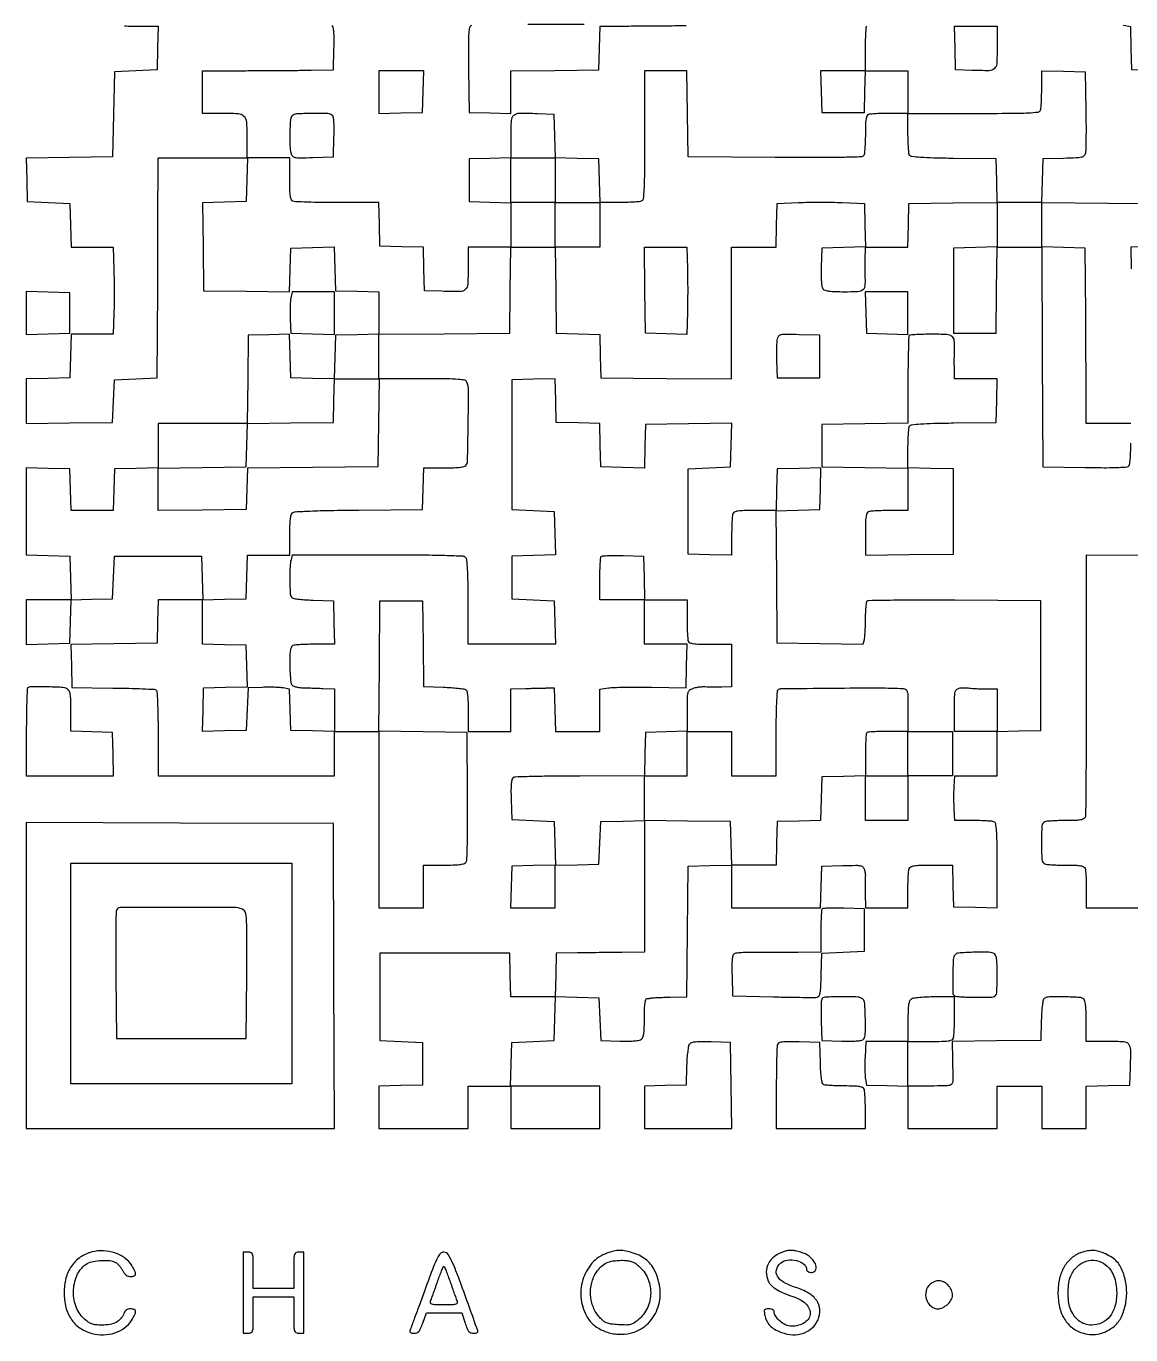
# Model space of a CAD drawing. Extents: x 179 to 1071, y 112 to 1107.
# Drawn here: x 179 to 724, y 112 to 758 of the extents above; entities that cross this region are included whole.
import ezdxf

# ---------------------------------------------------------------- set-up
doc = ezdxf.new("R2010")
doc.units = 0

msp = doc.modelspace()

# ---------------------------------------------------------------- linework, layer by layer
for points in [[(398.730327, 758.396757, 0.257601), (397.727401, 757.358964, 0.04882), (397.275326, 754.66915, 0.018689), (397.111636, 749.487083, 0.001735), (397.230327, 736.676368), (397.5, 715.5), (407.75, 715.215017), (418, 714.930034), (418, 725.445515), (418, 735.960995), (439.75, 736.230498), (461.5, 736.5), (461.783832, 747.25), (462.067663, 758), (472.283832, 758.077916, 0.000026), (477.654569, 758.119156, 0.000007), (485.961501, 758.183494, 0.000007), (495.327907, 758.256319, 0.000008), (504.5, 758.327916)], [(745.971809, 763.808384, 0.000233), (745.998274, 756.278436, -0.004243), (745.929887, 741.100851, -0.141342), (744.886706, 737.653152, -0.24712), (742.244869, 736.169781, -0.015449), (733, 736.204946), (724.5, 736.5), (724.217442, 747.124441), (723.934884, 757.748882), (720.217442, 758.363435, 0.020146)], [(227.483715, 758.175136, 0.007704), (230.882112, 758.043509, 0.005827), (234.615619, 758), (244.067663, 758), (243.783832, 747.25), (243.5, 736.5), (233, 736), (222.5, 735.5), (222, 714.5), (221.5, 693.5), (200.216371, 693.230014), (178.932742, 692.960029), (179.216371, 682.230014), (179.5, 671.5), (190, 671), (200.5, 670.5), (200.783832, 659.75), (201.067663, 649), (211.471448, 649), (221.875232, 649), (222.187616, 637.75, -0.004056), (222.286888, 632.698016, -0.002552), (222.324862, 626.79375, -0.002561), (222.302819, 620.984411, -0.004692), (222.216168, 616.25), (221.932337, 606), (211.5, 606), (201.067663, 606), (200.783832, 595.25), (200.5, 584.5), (189.75, 584.216168), (179, 583.932337), (179, 572.946281), (179, 561.960225), (200.25, 562.230112), (221.5, 562.5), (222, 573), (222.5, 583.5), (233, 584), (243.5, 584.5), (243.714331, 606, 0.00095), (243.799236, 616.523598, 0.00039), (243.87618, 630.804688, 0.000386), (243.935012, 646.137085, 0.000494), (243.964331, 660.25), (244, 693), (266.033832, 693), (288.067663, 693), (287.783832, 682.25), (287.5, 671.5), (276.730592, 671.215971), (265.961185, 670.931943), (266.230592, 649.215971), (266.5, 627.5), (287.716153, 627.248486), (308.932306, 626.996972), (309.216153, 637.748486), (309.5, 648.5), (320.215829, 648.783485), (330.931657, 649.06697), (331.215829, 638.283485), (331.5, 627.5), (342.25, 627.216168), (353, 626.932337), (353, 616.5), (353, 606.067663), (342.25, 605.783832), (331.5, 605.5), (331.215829, 594.716515), (330.931657, 583.93303), (320.215829, 584.216515), (309.5, 584.5), (309.215817, 595.284606), (308.931635, 606.069211), (298.715817, 605.784606), (288.5, 605.5), (288.230498, 583.75), (287.960995, 562), (265.980498, 562), (244, 562), (244, 551.033832), (244, 540.067663), (233.25, 539.783832), (222.5, 539.5), (222.215017, 529.25), (221.930034, 519), (211.5, 519), (201.069966, 519), (200.784983, 529.25), (200.5, 539.5), (189.75, 539.783832), (179, 540.067663), (179, 518.567663), (179, 497.067663), (189.75, 496.783832), (200.5, 496.5), (200.783832, 485.75), (201.067663, 475), (190.033832, 475), (179, 475), (179, 463.966168), (179, 452.932337), (189.75, 453.216168), (200.5, 453.5), (200.783481, 464.215387), (201.066961, 474.930773), (211.283481, 475.215387), (221.5, 475.5), (222, 486), (222.5, 496.5), (244, 496.5), (265.5, 496.5), (265.783832, 485.75), (266.067663, 475), (255.067663, 475), (244.067663, 475), (243.783832, 464.25), (243.5, 453.5), (222.216371, 453.230014), (200.932742, 452.960029), (201.216371, 442.307302), (201.5, 431.654575), (221.720025, 431.40483, -0.002881), (229.544304, 431.263089, -0.004452), (236.302973, 431.041458, -0.001521), (242.123708, 430.780945, -0.12713), (242.970025, 430.518525, -0.242877), (243.440426, 429.735013, -0.004118), (243.730104, 424.561375, -0.008378), (243.936506, 417.89277, -0.003546), (244, 408.940983), (244, 388), (287.5, 388), (331, 388), (331, 399), (331, 410), (342, 410), (353, 410), (353, 366.5), (353, 323), (364, 323), (375, 323), (375, 333.5), (375, 344), (384.877555, 344, 0.007717), (389.479916, 344.071039, 0.02204), (392.672339, 344.310733, 0.028448), (394.856702, 344.698963, 0.162739), (395.843385, 345.31129, 0.164461), (396.368479, 346.678386, 0.003521), (396.613898, 353.9635, 0.006244), (396.75297, 363.794166, 0.002131), (396.71583, 378.06129), (396.5, 409.5), (374.736173, 409.769541), (352.972345, 410.039082), (353.236173, 442.269541), (353.5, 474.5), (364, 474.5), (374.5, 474.5), (374.769551, 453.365522), (375.039103, 432.231044), (384.769551, 431.835524, -0.006929), (388.587919, 431.627281, -0.009555), (392.008868, 431.327351, -0.00662), (394.846901, 430.985715, -0.106468), (395.75, 430.660985, -0.200997), (396.331606, 429.840721, -0.026002), (396.698973, 427.67557, -0.021483), (396.931155, 424.505891, -0.00754), (397, 419.940983), (397, 410), (407.5, 410), (418, 410), (418, 420.5), (418, 431), (425.25, 431.182616, -0.000251), (428.282399, 431.257473, -0.000232), (431.398438, 431.331383, -0.000231), (434.175464, 431.394681, -0.000769), (436, 431.432616), (439.5, 431.5), (439.783832, 420.75), (440.067663, 410), (451.033832, 410), (462, 410), (462, 420.438727), (462, 430.877454), (466.25, 431.475563, -0.027578), (468.822821, 431.693928, -0.00372), (474.245312, 431.813719, -0.004283), (480.679601, 431.852846, -0.003597), (487.5, 431.786836), (504.5, 431.5), (504.783832, 442.25), (505.067663, 453), (494.533832, 453), (484, 453), (484, 464), (484, 475), (494.5, 475), (505, 475), (505, 465.581787, 0.005951), (505.044305, 461.859224, 0.007831), (505.178303, 458.465525, 0.005915), (505.367894, 455.638111, 0.07203), (505.606989, 454.581787, 0.205218), (506.398405, 453.76761, 0.063068), (508.086379, 453.30265, 0.030363), (511.039857, 453.059586, 0.005351), (516.606989, 453), (527, 453), (527, 442.5), (527, 432), (522.25, 431.860223, -0.005375), (520.174262, 431.821467, -0.003894), (517.861799, 431.821166, -0.003934), (515.665455, 431.855269, -0.008568), (513.981656, 431.923547, 0.028127), (512.435027, 431.925749, 0.019521), (510.694401, 431.761907, 0.019745), (509.030201, 431.47217, 0.037884), (507.731656, 431.088075, 0.081344), (506.122553, 430.154649, 0.161381), (505.344352, 428.921115, 0.056981), (505.049862, 426.650371, 0.003783), (505, 420.059734), (505, 410.069966), (494.75, 409.784983), (484.5, 409.5), (484.216168, 398.75), (483.932337, 388), (452.216168, 387.984687, 0.002407), (439.966071, 387.919797, 0.003778), (429.438207, 387.733781, 0.001062), (420.293575, 387.483632, 0.134783), (419.211769, 387.152042, 0.19692), (418.604266, 386.294865, 0.033714), (418.278982, 384.282937, 0.023663), (418.138177, 381.195195, 0.006827), (418.211769, 376.417355), (418.5, 366.5), (429, 366), (439.5, 365.5), (439.783485, 354.784171), (440.06697, 344.068343), (429.283485, 343.784171), (418.5, 343.5), (418.215017, 333.25), (417.930034, 323), (428.965017, 323), (440, 323), (440, 333.466168), (440, 343.932337), (450.75, 344.216168), (461.5, 344.5), (462, 355), (462.5, 365.5), (473.25, 365.783832), (484, 366.067663), (484, 333.533832), (484, 301), (472.75, 300.925726, 0.000756), (467.680609, 300.884593, 0.000467), (461.720312, 300.821651, 0.000468), (455.83123, 300.748444, 0.000842), (451, 300.675726), (440.5, 300.5), (440.216168, 289.75), (439.932337, 279), (429, 279), (418.067663, 279), (417.783832, 289.75), (417.5, 300.5), (385.5, 300.5), (353.5, 300.5), (353.5, 279), (353.5, 257.5), (364, 257), (374.5, 256.5), (374.5, 246), (374.5, 235.5), (363.75, 235.216168), (353, 234.932337), (353, 224.466168), (353, 214), (375, 214), (397, 214), (397, 224.5), (397, 235), (407.5, 235), (418, 235), (418, 224.5), (418, 214), (440, 214), (462, 214), (462, 224.5), (462, 235), (439.966168, 235), (417.932337, 235), (418.216168, 245.75), (418.5, 256.5), (429, 257), (439.5, 257.5), (439.784686, 268.334198), (440.069372, 279.168395), (450.784686, 278.834198), (461.5, 278.5), (462, 268), (462.5, 257.5), (471.850715, 257.211141, 0.009044), (475.957683, 257.15859, 0.018924), (479.150171, 257.296386, 0.020746), (481.513859, 257.587315, 0.132968), (482.600715, 258.083586, 0.151559), (483.265688, 259.104681, 0.036119), (483.681736, 261.113655, 0.025065), (483.9285, 264.120571, 0.007941), (484, 268.622445, -0.007031), (484.062523, 273.068568, -0.025706), (484.286399, 275.877848, -0.037987), (484.652471, 277.62218, -0.308235), (485.25, 278.11535, 0.009119), (485.801517, 278.176405, 0.006205), (486.426562, 278.265064, 0.006254), (487.02778, 278.365684, 0.012489), (487.5, 278.463035, -0.04467), (488.200358, 278.56102, -0.002025), (490.625618, 278.671865, -0.003374), (493.508206, 278.772433, -0.002409), (496.736147, 278.847686), (504.972294, 279), (505.236147, 311.25), (505.5, 343.5), (516.25, 343.783832), (527, 344.067663), (527, 333.533832), (527, 323), (548.965017, 323), (570.930034, 323), (571.215017, 333.25), (571.5, 343.5), (581.722245, 343.784677, -0.003488), (588.334543, 343.922669, -0.050684), (590.662172, 343.718733, -0.165802), (591.830539, 343.053969, -0.120322), (592.534088, 341.720206, -0.014931), (592.746531, 340.752221, -0.015552), (592.897539, 339.786309, -0.015411), (592.976104, 338.945432, -0.063258), (592.943422, 338.435529, 0.043569), (592.876339, 337.788254, 0.002158), (592.850897, 335.645124, 0.003471), (592.849335, 333.095394, 0.002501), (592.881579, 330.25), (593, 323), (603.5, 323), (614, 323), (614, 331.918213, -0.006277), (614.044331, 335.449196, -0.008159), (614.178303, 338.68135, -0.006338), (614.368222, 341.373807, -0.070946), (614.606989, 342.418213, -0.204941), (615.397244, 343.232062, -0.063222), (617.080782, 343.697172, -0.030449), (620.025624, 343.940347, -0.005378), (625.572006, 344), (635.930034, 344), (636.215017, 333.75), (636.5, 323.5), (647.25, 323.216168), (658, 322.932337), (658, 343.859179, 0.002101), (657.950229, 355.702003, 0.016231), (657.723852, 361.238589, 0.030886), (657.301606, 364.345507, 0.257356), (656.418213, 365.393011, 0.070743), (655.376012, 365.631718, 0.006418), (652.707441, 365.821697, 0.00822), (649.503985, 365.955665, 0.006339), (646.007033, 366), (637.177642, 366), (636.838821, 371.75, -0.008521), (636.73075, 374.332966, -0.005363), (636.688317, 377.353125, -0.005383), (636.710439, 380.325789, -0.009826), (636.80226, 382.75), (637.104519, 388), (647.55226, 388), (658, 388), (658, 398.966168), (658, 409.932337), (668.75, 410.216168), (679.5, 410.5), (679.5, 442.5), (679.5, 474.5), (637.061001, 474.761001, 0.001877), (620.729881, 474.800132, 0.003038), (606.839997, 474.696872, 0.000522), (594.584717, 474.518496, 0.194862), (593.776176, 474.176176, 0.162934), (593.440806, 473.503285, 0.01005), (593.171294, 471.253729, 0.014069), (592.976082, 468.508979, 0.009908), (592.904758, 465.415175, -0.006258), (592.854406, 462.218395, -0.007118), (592.72427, 459.1584, -0.006528), (592.543042, 456.566017, -0.039048), (592.326266, 455.230442), (591.773366, 452.960884), (570.636683, 453.230442), (549.5, 453.5), (549.236379, 486.21603), (548.972758, 518.93206), (559.736379, 519.21603), (570.5, 519.5), (570.785361, 529.78419), (571.070721, 540.068381), (560.285361, 539.78419), (549.5, 539.5), (549.215017, 529.25), (548.930034, 519), (538.572006, 519, 0.005378), (533.025624, 518.940347, 0.030449), (530.080782, 518.697172, 0.063222), (528.397244, 518.232062, 0.204941), (527.606989, 517.418213, 0.0721), (527.367872, 516.361111, 0.005887), (527.178303, 513.524537, 0.007809), (527.044304, 510.119908, 0.00593), (527, 506.384381), (527, 496.932337), (516.25, 497.216168), (505.5, 497.5), (505.5, 518.5), (505.5, 539.5), (516, 540), (526.5, 540.5), (526.784034, 551.269987), (527.068069, 562.039973), (505.784034, 561.769987), (484.5, 561.5), (484.215829, 550.716515), (483.931657, 539.93303), (473.215829, 540.216515), (462.5, 540.5), (462.216508, 551.216508), (461.933016, 561.933016), (451.216508, 562.216508), (440.5, 562.5), (440.215829, 573.283485), (439.931657, 584.06697), (429.215829, 583.783485), (418.5, 583.5), (418.5, 551.5), (418.5, 519.5), (429, 519), (439.5, 518.5), (439.783485, 507.784171), (440.06697, 497.068343), (429.283485, 496.784171), (418.5, 496.5), (418.5, 486), (418.5, 475.5), (429, 475), (439.5, 474.5), (439.783832, 463.75), (440.067663, 453), (418.533832, 453), (397, 453), (397, 473.8, 0.003169), (396.937931, 483.593081, 0.010454), (396.721154, 490.045513, 0.00933), (396.391927, 494.538104, 0.175156), (395.8, 495.8, 0.188355), (394.349238, 496.435814, 0.003262), (385.576022, 496.735776, 0.005546), (373.025825, 496.943642, 0.001367), (352.416631, 497), (310.233263, 497), (309.630286, 494.75, 0.057512), (309.122534, 491.319401, 0.010314), (309.048595, 484.842818, 0.006808), (309.199763, 478.221563, 0.133199), (309.800347, 476.288805, 0.199883), (310.589, 475.737468, 0.01918), (312.944063, 475.315749, 0.019108), (316.199826, 474.987032, 0.00836), (320.535034, 474.788805), (330.5, 474.5), (330.783832, 463.75), (331.067663, 453), (321.615619, 453, 0.00593), (317.880092, 452.955696, 0.007809), (314.475463, 452.821697, 0.005887), (311.638889, 452.632128, 0.0721), (310.581787, 452.393011, 0.190061), (309.785864, 451.663266, 0.071459), (309.315682, 450.197627, 0.035402), (309.070745, 447.679954, 0.006995), (309.015313, 443.143011, 0.009521), (309.086359, 439.729884, 0.012559), (309.288396, 436.624584, 0.010019), (309.571846, 434.061101, 0.108977), (309.923453, 433.089615, 0.138758), (310.563693, 432.515865, 0.042405), (311.787419, 432.040986, 0.037149), (313.366603, 431.702499, 0.026998), (315.158141, 431.553638, -0.000805), (317.228709, 431.490407, -0.000375), (319.913641, 431.40207, -0.000372), (322.73135, 431.30515, -0.00052), (325.25, 431.214023), (331, 431), (331, 420.466168), (331, 409.932337), (320.25, 410.216168), (309.5, 410.5), (309.215446, 420.711169), (308.930891, 430.922339), (305.715446, 431.450124, 0.026056), (304.019177, 431.638483, 0.007556), (301.388287, 431.752679, 0.007575), (298.415821, 431.791671, 0.008023), (295.5, 431.738954), (288.5, 431.5), (288, 421), (287.5, 410.5), (276.715822, 410.215822), (265.931643, 409.931643), (266.215822, 420.715822), (266.5, 431.5), (277.284606, 431.784183), (288.069211, 432.068365), (287.784606, 442.284183), (287.5, 452.5), (276.75, 452.783832), (266, 453.067663), (266, 464), (266, 474.932337), (276.75, 475.216168), (287.5, 475.5), (287.783832, 486.25), (288.067663, 497), (298.533832, 497), (309, 497), (309, 506.877555, -0.007611), (309.070803, 511.52833, -0.022626), (309.311832, 514.706722, -0.030227), (309.706905, 516.861083, -0.160422), (310.335018, 517.863077, -0.160713), (311.707475, 518.401764, -0.00336), (319.117732, 518.762199, -0.006154), (329.004508, 519.054681, -0.002212), (343.085018, 519.235522), (374.5, 519.5), (374.784983, 529.75), (375.069966, 540), (384.834983, 540, 0.00874), (389.089346, 540.074375, 0.018513), (392.377065, 540.311444, 0.019392), (394.800997, 540.672291, 0.150838), (395.8, 541.2, 0.193396), (396.70625, 543.323777, 0.001716), (397.023151, 561.107872, 0.003036), (397.165451, 578.222952, 0.092424), (396.393011, 582.418213, 0.258697), (395.337463, 583.303854, 0.030015), (392.164693, 583.724422, 0.015901), (386.514173, 583.950434, 0.002045), (374.393011, 584), (353, 584), (353, 594.986147), (353, 605.972294), (385.25, 606.236147), (417.5, 606.5), (417.769888, 627.75), (418.039775, 649), (429, 649), (439.960225, 649), (440.230112, 627.75), (440.5, 606.5), (451.216508, 606.216508), (461.933016, 605.933016), (462.216508, 595.216508), (462.5, 584.5), (494.75, 584.236147), (527, 583.972294), (527, 616.486147), (527, 649), (537.966168, 649), (548.932337, 649), (549.216168, 659.75), (549.5, 670.5), (560, 671, -0.007592), (564.814337, 671.156039, -0.004304), (570.646875, 671.20625, -0.004296), (576.526928, 671.155727, -0.00706), (581.5, 671), (592.5, 670.5), (592.740682, 659.783737), (592.981363, 649.067474), (582.240682, 648.783737), (571.5, 648.5), (571.211141, 639.149285, 0.009044), (571.15859, 635.042317, 0.018924), (571.296386, 631.849829, 0.020746), (571.587315, 629.486141, 0.132968), (572.083586, 628.399285, 0.151209), (573.101957, 627.735093, 0.036251), (575.101205, 627.318758, 0.025188), (578.090048, 627.071691, 0.008028), (582.555057, 627, 0.0127), (589.175713, 627.168197, 0.13217), (591.741674, 628.000387, 0.223857), (592.873094, 629.829691, 0.044788), (592.967422, 633.768895, -0.011301), (592.904843, 635.224253, -0.00305), (592.871885, 637.533675, -0.003086), (592.866643, 640.156857, -0.003194), (592.894037, 642.75), (593, 649), (603.466168, 649), (613.932337, 649), (614.216168, 659.75), (614.5, 670.5), (636.25, 670.769502), (658, 671.039005), (658, 660.053334), (658, 649.067663), (647.25, 648.783832), (636.5, 648.5), (636.5, 627.5), (636.5, 606.5), (647, 606.5), (657.5, 606.5), (657.769888, 627.75), (658.039775, 649), (669.011275, 649), (679.982775, 649), (680.241388, 594.75), (680.5, 540.5), (701.428109, 540.22917, 0.002701), (711.928451, 540.150006, 0.012029), (718.091209, 540.285113, 0.012869), (722.095412, 540.572759, 0.230932), (723.162796, 541.22917, 0.115844), (723.482259, 542.147219, 0.007444), (723.73694, 544.990756, 0.010563), (723.920078, 548.422631, 0.007655), (723.984687, 552.25)], [(593.525946, 758.041981, 0.12019), (593.272656, 757.262919, 0.004685), (593.073001, 754.230242, 0.008099), (592.927416, 750.608086, 0.005605), (592.875077, 746.507629), (592.858757, 736), (581.894396, 736), (570.930034, 736), (571.215017, 725.75), (571.5, 715.5), (582, 715.5), (592.5, 715.5), (592.784983, 725.75), (593.069966, 736), (603.534983, 736), (614, 736), (614, 725.5), (614, 715), (605.081787, 715, 0.006277), (601.550804, 714.955669, 0.008159), (598.31865, 714.821697, 0.006338), (595.626193, 714.631778, 0.070946), (594.581787, 714.393011, 0.194682), (593.780017, 713.644645, 0.068336), (593.307461, 712.110608, 0.033702), (593.055269, 709.463534, 0.006483), (592.984687, 704.643011, -0.008093), (592.920492, 701.048983, -0.011051), (592.738747, 697.815377, -0.008053), (592.485538, 695.139712, -0.114286), (592.168947, 694.239122, -0.246568), (590.959003, 693.543658, -0.003831), (582.697575, 693.291415, -0.006031), (570.396077, 693.158553, -0.001204), (548.43426, 693.239122), (505.5, 693.5), (505.230112, 714.75), (504.960225, 736), (494.480112, 736), (484, 736), (484, 704.106989, -0.001266), (483.953426, 685.712104, -0.010892), (483.732843, 677.498054, -0.016926), (483.344421, 672.79951, -0.278928), (482.418213, 671.606989, -0.07196), (481.36267, 671.367915, -0.005942), (478.544413, 671.178303, -0.007852), (475.161644, 671.044307, -0.005972), (471.452044, 671), (462.067663, 671), (461.783832, 681.75), (461.5, 692.5), (450.783492, 692.783492), (440.066984, 693.066984), (439.783492, 703.783492), (439.5, 714.5), (431, 714.795054, 0.009911), (422.037274, 714.92841, 0.179309), (419.398538, 713.935814, 0.203503), (418.212318, 711.508945, 0.013279), (418, 703.515931), (418, 693.069966), (407.75, 692.784983), (397.5, 692.5), (397.5, 682), (397.5, 671.5), (407.75, 671.215017), (418, 670.930034), (418, 659.965017), (418, 649), (407.5, 649), (397, 649), (397, 638.519052, -0.01319), (396.788355, 630.49751, -0.203196), (395.602972, 628.066531, -0.179688), (392.965089, 627.071849, -0.009927), (384, 627.204946), (375.5, 627.5), (375.216508, 638.216508), (374.933016, 648.933016), (364.216508, 649.216508), (353.5, 649.5), (353.216168, 660.25), (352.932337, 671), (332.547956, 671, -0.002775), (324.62203, 671.043995, -0.004131), (317.686837, 671.178303, -0.001846), (311.779199, 671.363378, -0.08304), (310.581787, 671.606989, -0.205218), (309.76761, 672.398405, -0.063068), (309.30265, 674.086379, -0.030363), (309.059586, 677.039857, -0.005351), (309, 682.606989), (309, 693), (298.5, 693), (288, 693), (288, 702.964816, 0.0177), (287.725392, 710.719525, 0.189883), (286.393275, 713.50496, 0.174589), (283.463935, 714.756305, 0.014506), (275.065741, 715), (266, 715), (266, 725.5), (266, 736), (287.25, 736.072108, 0.000577), (296.192378, 736.112764, 0.000513), (305.489062, 736.17529, 0.000515), (313.850541, 736.248715, 0.00159), (319.5, 736.322108), (330.5, 736.5), (330.78684, 746.918214, 0.006464), (330.860223, 751.945068, 0.022503), (330.719585, 755.188857, 0.031566), (330.396021, 757.3091, 0.192233), (329.78684, 758.210357, 0.127461)], [(454.175734, 758.838407, -0.000466), (446.253743, 758.823399, -0.00062), (436.803289, 758.826017, -0.000479), (426.5, 758.851519, 0.001974)], [(724, 562), (713, 562), (702, 562), (701.957037, 572.75, 0.000374), (701.928104, 578.848487, 0.000072), (701.865878, 589.889063, 0.000077), (701.78945, 602.769046, 0.000071), (701.707037, 616), (701.5, 648.5), (690.75, 648.783832), (680, 649.067663), (680, 660.047496), (680, 671.027329), (712.75, 670.763664), (745.5, 670.5)], [(734.25, 496.763853), (702, 497.027706), (702, 433.095641, -0.000888), (701.95625, 408.47248, -0.001428), (701.821697, 387.478969, -0.000229), (701.640881, 368.882587, -0.089293), (701.393011, 367.581787, -0.191652), (700.656877, 366.783827, -0.070258), (699.167248, 366.312102, -0.03479), (696.605148, 366.063195, -0.006824), (691.974799, 366, 0.006352), (688.484808, 365.955664, 0.008233), (685.287222, 365.821697, 0.006434), (682.623534, 365.631706, 0.070701), (681.581787, 365.393011, 0.293407), (680.091452, 363.364337, 0.015702), (679.82872, 355, 0.015702), (680.091452, 346.635663, 0.293407), (681.581787, 344.606989, 0.070701), (682.623534, 344.368294, 0.006434), (685.287222, 344.178303, 0.008233), (688.484808, 344.044336, 0.006352), (691.974799, 344, -0.006824), (696.605148, 343.936805, -0.03479), (699.167248, 343.687898, -0.070258), (700.656877, 343.216173, -0.191652), (701.393011, 342.418213, -0.070946), (701.631778, 341.373807, -0.006338), (701.821697, 338.68135, -0.008159), (701.955669, 335.449196, -0.006277), (702, 331.918213), (702, 323), (722.8, 323, -0.003169), (732.593081, 322.937931, -0.010454)]]:
    msp.add_lwpolyline(points, format="xyb")
for points in [[(658, 747.519052, -0.012862), (657.794046, 739.513975, -0.198492), (656.636063, 737.0754, -0.184361), (654.056021, 736.071897, -0.010844), (645.496645, 736.203496), (637.5, 736.5), (637.216168, 747.25), (636.932337, 758), (647.466168, 758), (658, 758)], [(701.783977, 716.5, -0.002821), (701.853191, 709.05996, -0.003982), (701.824654, 702.430555, -0.002334), (701.730103, 696.84836, -0.054888), (701.523677, 695.284869, -0.140292), (700.814297, 694.045051, -0.13698), (699.550087, 693.354301, -0.045905), (697.054923, 693.012708, -0.004125), (690.7397, 692.784869), (680.5, 692.5), (680.216168, 681.75), (679.932337, 671), (669, 671), (658.067663, 671), (657.783832, 681.75), (657.5, 692.5), (636.546095, 692.770909, -0.003025), (626.538324, 692.960859, -0.01097), (620.179757, 693.259718, -0.009456), (615.821704, 693.64341, -0.228384), (614.811407, 694.270909, -0.116808), (614.501889, 695.164699, -0.007107), (614.255482, 698.003017, -0.010291), (614.078024, 701.425604, -0.007413), (614.015313, 705.25), (614, 715), (646.393011, 715, 0.001243), (665.08678, 715.046481, 0.010731), (673.42282, 715.266892, 0.016522), (678.195595, 715.654033, 0.279562), (679.393011, 716.581787, 0.071023), (679.631801, 717.627025, 0.006308), (679.821697, 720.328588, 0.008136), (679.955671, 723.571673, 0.006254), (680, 727.115619), (680, 736.067663), (690.75, 735.783832), (701.5, 735.5)], [(310.2, 713.8, 0.180503), (309.356597, 711.952416, 0.010226), (309.033462, 705.575101, 0.015899), (309.043761, 699.22083, 0.057145), (309.639072, 695.216402, 0.125186), (310.35952, 693.930901, 0.157976), (311.551156, 693.283717, 0.049436), (313.903588, 693.082373, 0.003649), (320.375418, 693.216402), (330.5, 693.5), (330.788231, 703.417355, 0.006827), (330.861823, 708.195195, 0.023663), (330.721018, 711.282937, 0.033714), (330.395734, 713.294865, 0.19692), (329.788231, 714.152042, 0.135963), (327.14717, 714.954873, 0.010702), (319.734599, 714.980317, 0.009077), (312.237199, 714.709362, 0.184843)], [(505.185662, 638.400107, -0.004701), (505.283826, 633.551699, -0.002695), (505.315717, 627.701954, -0.002692), (505.284418, 621.820431, -0.004478), (505.186991, 616.865819), (504.873982, 605.931425), (494.686991, 606.215713), (484.5, 606.5), (484.230112, 627.75), (483.960225, 649), (494.415774, 649), (504.871323, 649)], [(309.487534, 623.75, 0.029867), (309.274687, 622.038998, 0.008811), (309.15201, 619.398438, 0.008811), (309.11869, 616.41836, 0.009375), (309.192221, 613.5), (309.5, 606.5), (320.25, 606.216168), (331, 605.932337), (331, 616.466168), (331, 627), (320.545313, 627), (310.090626, 627)], [(549.482701, 603.784677, 0.04768), (549.275821, 602.419218, 0.007332), (549.164827, 599.674249, 0.008132), (549.133974, 596.421832, 0.00698), (549.204946, 593), (549.5, 584.5), (560, 584.5), (570.5, 584.5), (570.5, 595), (570.5, 605.5), (560.277755, 605.784677, 0.003561), (553.727273, 605.920422, 0.049238), (551.367986, 605.719881, 0.160205), (550.183978, 605.071664, 0.127313)], [(614.666667, 605.333333, 0.189776), (614.39611, 604.711359, 0.001224), (614.195833, 598.601675, 0.004654), (614.048092, 591.571559, 0.002926), (614, 583.353221), (614, 562.039775), (592.75, 561.769888), (571.5, 561.5), (571.5, 551), (571.5, 540.5), (592.75, 540.230112), (614, 539.960225), (614, 529.480112), (614, 519), (605.081787, 519, 0.006277), (601.550804, 518.955669, 0.008159), (598.31865, 518.821697, 0.006338), (595.626193, 518.631778, 0.070946), (594.581787, 518.393011, 0.205372), (593.767428, 517.600948, 0.062982), (593.302552, 515.9105, 0.030315), (593.059548, 512.952209, 0.005337), (593, 507.373509), (593, 496.960995), (614.75, 497.230498), (636.5, 497.5), (636.5, 518.5), (636.5, 539.5), (625.25, 539.782751), (614, 540.065502), (614.015313, 549.782751, -0.007438), (614.078026, 553.594595, -0.010319), (614.255482, 557.006604, -0.007141), (614.501914, 559.835884, -0.116719), (614.811407, 560.729091, -0.228384), (615.821704, 561.35659, -0.009456), (620.179757, 561.740282, -0.01097), (626.538324, 562.039141, -0.003025), (636.546095, 562.229091), (657.5, 562.5), (657.783832, 573.25), (658.067663, 584), (647.533832, 584), (637, 584), (636.903108, 589.25, -0.003839), (636.878512, 591.532596, -0.002857), (636.885108, 594.052528, -0.002887), (636.918634, 596.429253, -0.006539), (636.977894, 598.22669, 0.032939), (636.883408, 602.99322, 0.225141), (635.730169, 604.967943, 0.140027), (633.110932, 605.839081, 0.01071), (625.599279, 606, 0.006061), (621.616837, 605.951721, 0.009165), (618.153122, 605.804167, 0.004566), (615.244972, 605.600156, 0.178415)], [(483.783832, 485.75), (484.067663, 475), (473.033832, 475), (462, 475), (462, 485.333333, -0.006317), (462.050668, 489.343898, -0.009512), (462.205463, 492.836713, -0.004898), (462.419778, 495.762931, -0.177451), (462.699448, 496.366114, -0.183378), (463.300668, 496.636532, -0.005301), (466.145783, 496.777033, -0.010046), (469.547259, 496.840477, -0.006672), (473.449448, 496.782781), (483.5, 496.5)], [(179.666667, 431.333333, 0.189785), (179.396107, 430.71132, 0.001222), (179.195833, 424.595833, 0.00465), (179.048092, 417.559297, 0.002923), (179, 409.333333), (179, 388), (200.533832, 388), (222.067663, 388), (221.783832, 398.75), (221.5, 409.5), (211.25, 409.784983), (201, 410.069966), (201, 419.999799, 0.005179), (200.940683, 425.726834, 0.038492), (200.675239, 428.436227, 0.091282), (200.100974, 429.977457, 0.135997), (199.065741, 430.964816, 0.109979), (196.403535, 431.708258, 0.008563), (188.974182, 431.976716, 0.006027), (181.335835, 432.029731, 0.197584)], [(611.75, 431.12754, -0.150263), (613.017014, 430.657968, -0.179117), (613.693392, 429.586542, -0.048879), (613.955295, 427.235766, -0.003318), (614, 420.5), (614, 410), (625, 410), (636, 410), (636, 399), (636, 388), (625, 388), (614, 388), (614, 377), (614, 366), (603.5, 366), (593, 366), (593, 377.033832), (593, 388.067663), (582.25, 387.783832), (571.5, 387.5), (571.216508, 376.783492), (570.933016, 366.066984), (560.216508, 365.783492), (549.5, 365.5), (549.216168, 354.75), (548.932337, 344), (538, 344), (527.067663, 344), (526.783832, 354.75), (526.5, 365.5), (505.25, 365.769888), (484, 366.039775), (484, 377.019888), (484, 388), (494.5, 388), (505, 388), (505, 399), (505, 410), (516, 410), (527, 410), (527, 399), (527, 388), (538, 388), (549, 388), (549, 408.8, -0.004057), (549.066676, 417.016878, -0.006857), (549.272838, 423.900006, -0.002733), (549.55643, 429.668432, -0.184783), (549.950148, 430.55, -0.196133), (551.269747, 431.104763, -0.000319), (576.900886, 431.360642, -0.002365), (599.810676, 431.466353, -0.014128)], [(652.625, 431), (658, 431), (658, 420.5), (658, 410), (647.5, 410), (637, 410), (637, 420.430449, -0.003643), (637.048058, 427.026798, -0.047291), (637.31514, 429.465501, -0.153586), (637.985312, 430.668161, -0.139048), (639.25, 431.328657, -0.032002), (640.317021, 431.480104, -0.015861), (641.683594, 431.542039, -0.015673), (643.109853, 431.516686, -0.022132), (644.375, 431.398208, 0.016691), (645.842189, 431.244695, 0.005661), (647.984375, 431.116974, 0.005622), (650.356321, 431.029203, 0.006436)], [(593.666667, 409.333333, 0.178563), (593.399803, 408.754503, 0.004516), (593.195833, 405.827083, 0.009111), (593.048276, 402.341612, 0.006022), (593, 398.333333), (593, 388), (603.5, 388), (614, 388), (614, 399), (614, 410), (604.166667, 410, 0.006327), (600.350087, 409.951706, 0.009526), (597.026042, 409.804167, 0.004912), (594.241448, 409.599886, 0.177413)], [(223.453816, 321.740243, 0.089548), (223.261817, 320.729866, 0.000598), (223.19019, 311.747155, 0.00234), (223.168607, 301.460077, 0.00149), (223.235201, 289.490243), (223.5, 258.5), (255.5, 258.5), (287.5, 258.5), (287.765726, 289.5, 0.001225), (287.879013, 308.006621, 0.012082), (287.71941, 315.793845, 0.024457), (287.315418, 320.099227, 0.201729), (286.324597, 321.75, 0.157681), (282.495237, 323.016106, 0.001671), (254.221233, 323.106234, 0.001077), (225.335041, 323.03952, 0.309316)], [(571.699448, 322.366114, 0.177451), (571.419778, 321.762931, 0.004898), (571.205463, 318.836713, 0.009512), (571.050668, 315.343898, 0.006317), (571, 311.333333), (571, 301), (559.75, 300.937986, -0.000938), (554.750755, 300.919806, -0.000622), (549.014063, 300.916842, -0.000626), (543.443158, 300.927875, -0.001221), (539, 300.95309, 0.008376), (535.267205, 300.920862, 0.011482), (531.912207, 300.758528, 0.008361), (529.138138, 300.513688, 0.119889), (528.211769, 300.182459, 0.19297), (527.605143, 299.309896, 0.033421), (527.279663, 297.285875, 0.023559), (527.138636, 294.189726, 0.006866), (527.211769, 289.417355), (527.5, 279.5), (547.5, 279, 0.001866), (555.288146, 278.834381, 0.002749), (562.129446, 278.752058, 0.001275), (567.955579, 278.728846, 0.051796), (569.217265, 278.858071, 0.217447), (570.130898, 279.52954, 0.082416), (570.677993, 281.055196, 0.033565), (571.002993, 283.925505, 0.00477), (571.217265, 289.858071), (571.5, 300.5), (582, 301), (592.5, 301.5), (592.5, 312), (592.5, 322.5), (582.449448, 322.782781, 0.006672), (578.547259, 322.840477, 0.010046), (575.145783, 322.777033, 0.005301), (572.300668, 322.636532, 0.183378)], [(637.214833, 299.75, 0.162524), (636.352064, 297.505649, 0.007754), (636.113229, 289.34679, 0.005992), (636.098464, 281.024772, 0.25721), (636.936759, 279.539085, 0.112547), (637.624631, 279.303915, 0.006263), (639.895446, 279.092701, 0.009407), (642.627655, 278.924715, 0.00673), (645.688512, 278.835514, 0.005437), (654.910485, 278.791234, 0.177525), (656.968089, 279.559764, 0.210461), (657.871982, 281.445007, 0.008053), (658, 289.393011, 0.005351), (657.940414, 294.960143, 0.030363), (657.69735, 297.913621, 0.063068), (657.23239, 299.601595, 0.205218), (656.418213, 300.393011, 0.08722), (653.040517, 301.051044, 0.01297), (646.079176, 300.998607, 0.008479), (638.944775, 300.638515, 0.206403)], [(571.428774, 277.674983, 0.081654), (571.239658, 276.758353, 0.005045), (571.154817, 273.970602, 0.007376), (571.136178, 270.631743, 0.005394), (571.210159, 266.924983), (571.5, 257.5), (581.417355, 257.211769, 0.006827), (586.195195, 257.138177, 0.023663), (589.282937, 257.278982, 0.033714), (591.294865, 257.604266, 0.19692), (592.152042, 258.211769, 0.135963), (592.954873, 260.85283, 0.010702), (592.980317, 268.265401, 0.009077), (592.709362, 275.762801, 0.184843), (591.8, 277.8, 0.187671), (589.283421, 278.90689, 0.012371), (581.211649, 279.05708, 0.010192), (573.04182, 278.840358, 0.297728)], [(615.75, 277.919901, 0.150248), (614.838277, 276.931604, 0.072289), (614.319578, 275.269672, 0.033902), (614.062037, 272.429221, 0.005661), (614, 266.95031), (614, 257), (603.579004, 257), (593.158008, 257), (592.823005, 249.25, 0.007765), (592.734797, 246.062893, 0.007918), (592.746507, 242.895313, 0.007738), (592.842825, 240.145131, 0.032318), (593.033015, 238.5), (593.578029, 235.5), (603.789014, 235.215017), (614, 234.930034), (614, 224.465017), (614, 214), (636, 214), (658, 214), (658, 224.5), (658, 235), (669, 235), (680, 235), (680, 224.5), (680, 214), (691, 214), (702, 214), (702, 224.466168), (702, 234.932337), (712.75, 235.216168), (723.5, 235.5), (723.795054, 244, 0.009927), (723.928151, 252.965089, 0.179688), (722.933469, 255.602972, 0.203196), (720.50249, 256.788355, 0.01319), (712.480948, 257), (702, 257), (702, 266.8, 0.008695), (701.925705, 271.071747, 0.018472), (701.688776, 274.369558, 0.019349), (701.328068, 276.799696, 0.150969), (700.8, 277.8, 0.184555), (698.79675, 278.695547, 0.008728), (691.292536, 278.98037, 0.01026), (683.872565, 278.980082, 0.137242), (681.288805, 278.199653, 0.199883), (680.737468, 277.411, 0.01918), (680.315749, 275.055937, 0.019108), (679.987032, 271.800174, 0.00836), (679.788805, 267.464966), (679.5, 257.5), (657.690244, 257.230331), (635.880488, 256.960662), (636.006297, 248.230331, -0.001028), (636.049627, 244.722803, -0.001214), (636.075747, 241.403597, -0.00106), (636.085061, 238.600628, -0.007638), (636.066053, 237.25, -0.15749), (635.614629, 235.980962, -0.180944), (634.529323, 235.302638, -0.047129), (632.101853, 235.043371, -0.003053), (625, 235), (614, 235), (614, 246), (614, 257), (624.893011, 257, 0.005003), (630.756842, 257.058671, 0.029178), (633.833669, 257.300233, 0.06089), (635.585285, 257.763049, 0.209079), (636.393011, 258.581787, 0.07203), (636.632106, 259.638111, 0.005915), (636.821697, 262.465525, 0.007831), (636.955695, 265.859224, 0.005951), (637, 269.581787), (637, 279), (627.25, 278.969591, 0.00959), (623.388265, 278.883463, 0.012387), (619.85, 278.648701, 0.010192), (616.9234, 278.321298, 0.099229)], [(506.191104, 255.730267, 0.130478), (505.740409, 254.755874, 0.01114), (505.321331, 252.010214, 0.01414), (504.98226, 248.661415, 0.010482), (504.790118, 244.945876), (504.5, 235.5), (494.25, 235.215017), (484, 234.930034), (484, 224.465017), (484, 214), (505.519888, 214), (527.039775, 214), (526.769888, 235.25), (526.5, 256.5), (516.900987, 256.784391, 0.007277), (512.237553, 256.854647, 0.02466), (509.198281, 256.706214, 0.036405), (507.194197, 256.360369, 0.159945)], [(549.644818, 255.516793, 0.083002), (549.405929, 254.343037, 0.001845), (549.223629, 248.551688, 0.004129), (549.090903, 241.753036, 0.002774), (549.046505, 233.983133), (549.043185, 214), (571.021592, 214), (593, 214), (593, 222.918213, 0.006277), (592.955669, 226.449196, 0.008159), (592.821697, 229.68135, 0.006338), (592.631778, 232.373807, 0.070946), (592.393011, 233.418213, 0.194682), (591.644645, 234.219983, 0.068336), (590.110608, 234.692539, 0.033702), (587.463534, 234.944731, 0.006483), (582.643011, 235.015313, -0.007787), (579.052528, 235.077247, -0.010713), (575.829971, 235.252233, -0.007626), (573.161051, 235.495577, -0.115495), (572.288805, 235.800347, -0.199883), (571.737468, 236.589, -0.01918), (571.315749, 238.944063, -0.019108), (570.987032, 242.199826, -0.00836), (570.788805, 246.535034), (570.5, 256.5), (560.369905, 256.783659, 0.005263), (554.898866, 256.879235, 0.031139), (552.040426, 256.72095, 0.066888), (550.418535, 256.304819, 0.207832)], [(211.364681, 153.097818, 0.088495), (205.646343, 150.503931, 0.092575), (201.2814, 146.124941, 0.085844), (198.564379, 140.167632, 0.064246), (197.639573, 133, 0.061125), (198.530183, 125.742052, 0.088792), (201.162877, 119.86748, 0.095589), (205.492076, 115.569645, 0.082217), (211.338536, 112.908842, 0.071359), (217.061064, 112.215587, 0.074095), (222.670419, 113.177536, 0.078456), (227.484132, 115.649135, 0.096872), (230.903457, 119.34379, 0.019613), (232.548851, 122.255533, 0.13855), (232.868255, 123.832929, 0.296036), (232.208249, 124.698976, 0.086205), (230.475249, 125, 0.06124), (229.288166, 124.854058, 0.091442), (228.338935, 124.422124, 0.090638), (227.600542, 123.676618, 0.059195), (227.038367, 122.600914, -0.089656), (225.550913, 120.131547, -0.092881), (223.308999, 118.375086, -0.077422), (220.231194, 117.338677, -0.042594), (216.262809, 117, -0.021544), (213.256761, 117.129582, -0.066717), (211.278496, 117.570708, -0.07099), (209.55376, 118.500376, -0.026692), (207.431649, 120.25, -0.126525), (203.383595, 126.479807, -0.096234), (202.302775, 134.580727, -0.09945), (204.327816, 142.27068, -0.146406), (209.039833, 147.364459, -0.086576), (211.943289, 148.46012, -0.036245), (216.109833, 148.944189, -0.036054), (220.256511, 148.824429, -0.097923), (223.055391, 147.970356, -0.063958), (223.902024, 147.367038, -0.027704), (224.86536, 146.370627, -0.026858), (225.785953, 145.183049, -0.032129), (226.51533, 143.970356, 0.040384), (227.357711, 142.620669, 0.073782), (228.274159, 141.705316, 0.085534), (229.315265, 141.180585, 0.074186), (230.52568, 141, 0.086444), (232.213257, 141.293958, 0.288977), (232.874535, 142.140309, 0.142864), (232.59238, 143.663329, 0.021874), (231.069071, 146.381966, 0.097556), (227.635961, 150.074778, 0.074851), (222.733438, 152.614055, 0.071249), (217.054237, 153.684062, 0.073454)], [(286, 133), (286, 113), (288.5, 113, 0.104331), (289.950811, 113.306062, 0.224677), (290.680556, 114.15, 0.064117), (290.955995, 116.064536, 0.003707), (291, 122), (291, 131), (301, 131), (311, 131), (311, 122, 0.003707), (311.044005, 116.064536, 0.064117), (311.319444, 114.15, 0.224677), (312.049189, 113.306062, 0.104331), (313.5, 113), (316, 113), (316, 133), (316, 153), (313.5, 153, 0.104331), (312.049189, 152.693938, 0.224677), (311.319444, 151.85, 0.064117), (311.044005, 149.935464, 0.003707), (311, 144), (311, 135), (301, 135), (291, 135), (291, 144, 0.003707), (290.955995, 149.935464, 0.064117), (290.680556, 151.85, 0.224677), (289.950811, 152.693938, 0.104331), (288.5, 153), (286, 153)], [(375.59283, 134.25, -0.00005), (372.926681, 126.973909, -0.000075), (370.604208, 120.640625, -0.000028), (368.603187, 115.187401, -0.001839), (368.255239, 114.25, 0.172296), (368.24597, 113.730935, 0.176058), (368.566566, 113.327874, 0.100862), (369.255341, 113.077017, 0.037075), (370.292581, 113, 0.086585), (371.667751, 113.239937, 0.129346), (372.667623, 113.928019, 0.07589), (373.535056, 115.313739, 0.015656), (374.597114, 118), (376.395089, 123), (385.117178, 123), (393.839267, 123), (395.5, 118, 0.015325), (396.496689, 115.280794, 0.078963), (397.318161, 113.909055, 0.135846), (398.29737, 113.233982, 0.083579), (399.687355, 113, 0.037213), (400.72966, 113.077682, 0.098424), (401.430239, 113.32945, 0.170534), (401.764221, 113.732662, 0.17614), (401.766933, 114.25, 0.001263), (393.211051, 137.984237, 0.014623), (389.564003, 147.175058, 0.035278), (387.158172, 151.824234, 0.261406), (385.062924, 153, 0.193536), (383.336525, 152.305757, 0.084805), (381.844149, 150.288323, 0.026944), (379.928798, 145.927161, 0.002204)], [(465.5, 152.497249, 0.127177), (458.106254, 147.514532, 0.109521), (453.547749, 139.300122, 0.104635), (452.770792, 129.602224, 0.106654), (456.003636, 120.494117, 0.096325), (459.692429, 116.499631, 0.0738), (464.959689, 113.718677, 0.070423), (471.060918, 112.495711, 0.073295), (477.175364, 113.042069, 0.125037), (485.153285, 117.238449, 0.118834), (490.344008, 124.805794, 0.111113), (491.720902, 134.345083, 0.098763), (488.996148, 144.007551, 0.052522), (486.995652, 147.083106, 0.058018), (484.456579, 149.561228, 0.055359), (481.309292, 151.476747, 0.041506), (477.5, 152.880937, 0.022147), (474.039239, 153.67636, 0.053449), (471.423562, 153.872466, 0.054023), (468.842471, 153.508987, 0.023044)], [(481.059249, 146.296691, -0.113746), (485.505185, 140.384438, -0.106113), (487.06129, 132.967951, -0.105661), (485.438047, 125.540328, -0.111861), (480.935939, 119.59955, -0.031027), (478.822743, 118.034472, -0.083882), (477.115117, 117.296211, -0.063614), (474.997311, 117.054513, -0.012543), (471.168087, 117.202032, -0.014084), (467.464816, 117.542785, -0.062047), (465.341053, 118.071195, -0.082227), (463.713979, 119.028632, -0.036422), (461.917212, 120.766626, -0.086216), (458.78315, 125.796718, -0.079192), (457.409251, 131.740925, -0.079266), (457.951746, 137.812693, -0.086636), (460.363978, 143.212141, -0.054306), (462.668002, 145.939266, -0.080736), (465.243172, 147.699781, -0.072795), (468.44297, 148.665843, -0.036273), (472.673275, 148.985258, -0.022603), (475.457566, 148.867277, -0.055733), (477.45972, 148.463717, -0.062455), (479.185581, 147.661737, -0.034954)], [(553, 153.347931, 0.074915), (548.194806, 150.920331, 0.114927), (545.117007, 147.443494, 0.127293), (544.07702, 143.239642, 0.104584), (545.085212, 138.712324, 0.094647), (546.541707, 136.655929, 0.051481), (548.990103, 134.74418, 0.039183), (552.491678, 132.913489, 0.01894), (557.218239, 131.104473, -0.047254), (561.27363, 129.283246, -0.084189), (564.100373, 126.976184, -0.109517), (565.543925, 124.334625, -0.13274), (565.594666, 121.521155, -0.143254), (564.283002, 119.284944, -0.080968), (561.658159, 117.511583, -0.074184), (558.344408, 116.542589, -0.08364), (555.031635, 116.643673, -0.090954), (552.682041, 117.578875, -0.055632), (550.339301, 119.440124, -0.057097), (548.56955, 121.654714, -0.140958), (548, 123.634859, 0.171647), (547.806993, 124.180516, 0.103182), (547.269281, 124.619987, 0.075568), (546.431283, 124.905816, 0.044495), (545.375, 125, 0.032852), (543.865547, 124.900715, 0.223964), (543.254608, 124.50738, 0.172208), (543.079354, 123.712665, 0.018346), (543.386877, 121.815617, 0.060114), (544.320864, 118.973241, 0.084043), (545.839615, 116.778128, 0.073226), (548.166801, 115.002888, 0.03518), (551.579326, 113.416555, 0.080287), (557.136883, 112.263459, 0.094842), (562.442034, 113.036882, 0.10216), (566.791769, 115.629471, 0.108904), (569.640229, 119.681372, 0.11201), (570.513804, 124.689641, 0.141046), (568.992105, 129.12292, 0.110903), (564.941526, 132.814079, 0.053235), (558.463146, 135.64314, -0.049676), (552.820823, 138.059553, -0.128067), (549.628421, 141.085589, -0.204486), (549.121962, 144.348511, -0.147508), (551.046286, 147.541889, -0.152922), (554.46291, 149.117396, -0.0929), (558.942709, 148.863167, -0.103681), (562.653974, 147.076912, -0.232981), (564, 144.345012, 0.172986), (564.18751, 143.819249, 0.098327), (564.71468, 143.384501, 0.074706), (565.518389, 143.096168, 0.048868), (566.5, 143, 0.31352), (568.525882, 144.408787, 0.214242), (568.332601, 147.30822, 0.104042), (565.378474, 150.844056, 0.099463), (561.204514, 152.959978, 0.016376), (558.538798, 153.60712, 0.03956), (556.528203, 153.862477, 0.049209), (554.786228, 153.773404, 0.042231)], [(699.5, 152.793772, 0.090748), (694.696776, 150.061591, 0.085786), (691.061416, 145.758347, 0.076825), (688.800985, 140.048677, 0.055085), (688.021962, 133.217881, 0.055984), (688.821675, 125.866356, 0.084377), (691.257731, 119.915711, 0.094879), (695.258761, 115.587282, 0.090874), (700.634394, 112.962372, 0.060886), (704.627463, 112.353281, 0.065211), (708.55423, 112.749217, 0.063622), (712.327, 114.159836, 0.05371), (715.865611, 116.540373, 0.110456), (719.344795, 121.104968, 0.063261), (721.433429, 127.741655, 0.059772), (721.872827, 135.162519, 0.069845), (720.47367, 142.074627, 0.033192), (718.91974, 145.693931, 0.064399), (717.144392, 148.286028, 0.066111), (714.80136, 150.29839, 0.036795), (711.5, 152.119269, 0.035503), (708.320341, 153.314303, 0.05816), (705.489017, 153.80714, 0.059377), (702.662127, 153.630328, 0.038794)], [(711.486321, 146.8321, -0.070161), (713.868384, 144.346776, -0.061272), (715.601633, 141.186884, -0.055105), (716.650321, 137.386057, -0.039799), (717, 133, -0.063709), (716.154445, 126.390837, -0.102022), (713.649315, 121.306873, -0.118914), (709.667976, 118.133755, -0.109482), (704.552233, 117, -0.085119), (701.262705, 117.564092, -0.082854), (698.314737, 119.193722, -0.076426), (695.872394, 121.826348, -0.058597), (694.063618, 125.3151, -0.064284), (693.242063, 128.779293, -0.031035), (693.048415, 133.34233, -0.031036), (693.42181, 137.903063, -0.063093), (694.37882, 141.364218, -0.103277), (697.441958, 145.826228, -0.113993), (701.937505, 148.498816, -0.120441), (706.950575, 148.848439, -0.124746)], [(388.178142, 138.249511, 0.000782), (389.25332, 135.154047, 0.000955), (390.268991, 132.262356, 0.000797), (391.131652, 129.833554, 0.006792), (391.535131, 128.75, -0.187245), (391.534985, 127.839522, -0.239104), (390.91901, 127.287121, -0.059982), (389.234375, 127.046585, -0.005501), (385, 127, -0.005501), (380.765625, 127.046585, -0.059982), (379.08099, 127.287121, -0.239104), (378.465015, 127.839522, -0.187245), (378.464869, 128.75, 0.006792), (378.868348, 129.833554, 0.000797), (379.731009, 132.262356, 0.000955), (380.74668, 135.154047, 0.000782), (381.821858, 138.249511, -0.005397), (382.884604, 141.220426, -0.008716), (383.860171, 143.722604, -0.003181), (384.738473, 145.826013, -0.300832), (385, 145.999023, -0.300832), (385.261527, 145.826013, -0.003181), (386.139829, 143.722604, -0.008716), (387.115396, 141.220426, -0.005397)], [(624.944117, 137.155832, 0.169519), (622.917051, 133.881238, 0.135497), (623.129539, 129.710655, 0.138046), (625.439806, 126.294433, 0.177278), (628.975925, 125, 0.081852), (629.830446, 125.140833, 0.028628), (630.98893, 125.60882, 0.027527), (632.227497, 126.279355, 0.028827), (633.365141, 127.07258, 0.097436), (635.241186, 129.255136, 0.12132), (635.963569, 131.822301, 0.119784), (635.414292, 134.456239, 0.093416), (633.685549, 136.825686, 0.069833), (631.547906, 138.334886, 0.109828), (629.382686, 138.902843, 0.109983), (627.182998, 138.499529, 0.070174)]]:
    msp.add_lwpolyline(points, format="xyb", close=True)
for points in [[(353, 725.466168), (353, 714.932337), (363.75, 715.216168), (374.5, 715.5), (374.784983, 725.75), (375.069966, 736), (364.034983, 736), (353, 736)], [(440, 682), (440, 671), (451, 671), (462, 671), (462, 660), (462, 649), (451, 649), (440, 649), (440, 660), (440, 671), (429, 671), (418, 671), (418, 682), (418, 693), (429, 693), (440, 693)], [(179, 616.5), (179, 605.932337), (189.75, 606.216168), (200.5, 606.5), (200.5, 616.5), (200.5, 626.5), (189.75, 626.783832), (179, 627.067663)], [(593.215017, 616.75), (593.5, 606.5), (603.75, 606.215017), (614, 605.930034), (614, 616.465017), (614, 627), (603.465017, 627), (592.930034, 627)], [(352.769502, 562.25), (352.5, 540.5), (320.284831, 540.236193), (288.069661, 539.972386), (287.784831, 529.736193), (287.5, 519.5), (265.75, 519.230498), (244, 518.960995), (244, 529.460995), (244, 539.960995), (265.75, 540.230498), (287.5, 540.5), (287.783631, 551.23021), (288.067262, 561.96042), (309.283631, 562.23021), (330.5, 562.5), (330.783832, 573.25), (331.067663, 584), (342.053334, 584), (353.039005, 584)], [(179, 289.506286), (179, 214), (255.006326, 214), (331.012652, 214), (330.756326, 289.25), (330.5, 364.5), (254.75, 364.756286), (179, 365.012572)], [(310, 290.5), (310, 236), (255.5, 236), (201, 236), (201, 290.5), (201, 345), (255.5, 345), (310, 345)]]:
    msp.add_lwpolyline(points, close=True)
msp.add_lwpolyline([(734.716515, 649.215829), (723.93303, 648.931657), (724.216515, 638.215829)])

doc.saveas('drawing.dxf')
